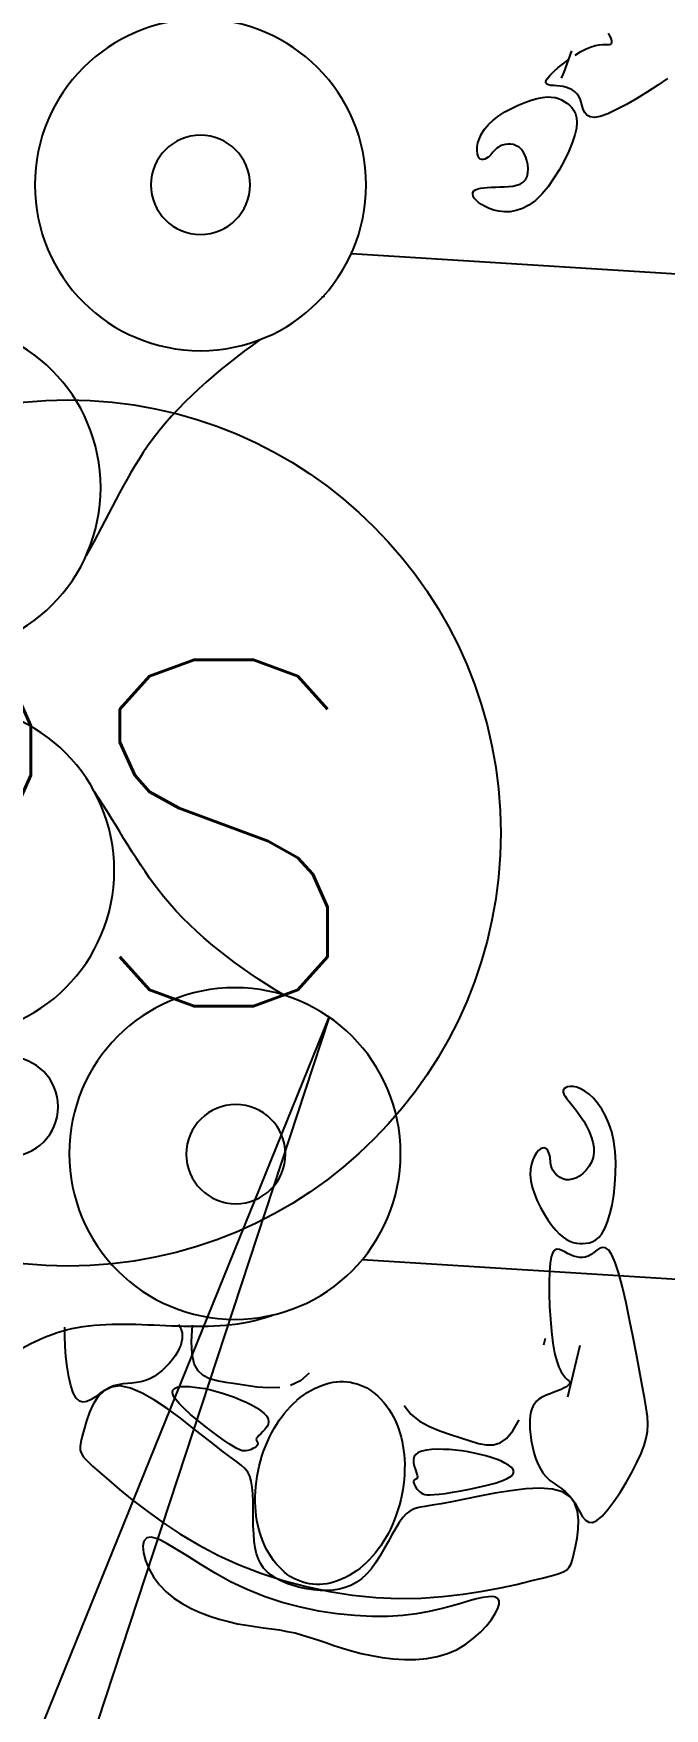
# Model space of a CAD drawing. Header units: metres. Extents: x -39 to 21688, y -24 to 9022.
# Drawn here: x 316.067 to 316.72, y 7.032 to 8.763 of the extents above; entities that cross this region are included whole.
import ezdxf
from ezdxf.enums import TextEntityAlignment as Align

# ---------------------------------------------------------------- set-up
doc = ezdxf.new("R2010")
doc.units = ezdxf.units.M
doc.header["$MEASUREMENT"] = 0
for name, color, linetype in [('AR-MOBILIRIO', 1, 'Continuous'), ('AR-PUERTAS', 2, 'Continuous'), ('AR-VENTANAS', 2, 'Continuous'), ('MOBILIARIO', 42, 'Continuous')]:
    doc.layers.add(name, color=color, linetype=linetype)
doc.styles.add('ROMANS', font='romans.shx', dxfattribs={"width": 0.75})

# ---------------------------------------------------------------- blocks, each defined once
blk = doc.blocks.new('A$C23125473')
at = {"layer": 'AR-MOBILIRIO'}
for p, q in [((2.2828, 3.201), (2.2928, 3.2036)), ((2.2928, 3.2036), (2.3034, 3.2059)), ((2.3034, 3.2059), (2.3145, 3.2078)), ((2.3145, 3.2078), (2.326, 3.2092)), ((2.326, 3.2092), (2.3376, 3.2099)), ((2.3376, 3.2099), (2.3492, 3.2098)), ((2.3492, 3.2098), (2.3607, 3.2089)), ((2.3607, 3.2089), (2.3717, 3.2069)), ((2.3717, 3.2069), (2.3822, 3.2038)), ((2.3822, 3.2038), (2.392, 3.1994)), ((2.2244, 3.1825), (2.2322, 3.1846)), ((2.2322, 3.1846), (2.2401, 3.187)), ((2.2401, 3.187), (2.248, 3.1897)), ((2.248, 3.1897), (2.2562, 3.1925)), ((2.2562, 3.1925), (2.2646, 3.1954)), ((2.2646, 3.1954), (2.2735, 3.1982)), ((2.2735, 3.1982), (2.2828, 3.201)), ((2.392, 3.1994), (2.401, 3.1941)), ((2.401, 3.1941), (2.4091, 3.188)), ((2.4091, 3.188), (2.4163, 3.1816)), ((2.1362, 3.1652), (2.146, 3.1683)), ((2.146, 3.1683), (2.1557, 3.1708)), ((2.1557, 3.1708), (2.1651, 3.1729)), ((2.1651, 3.1729), (2.1742, 3.1745)), ((2.1742, 3.1745), (2.183, 3.1759)), ((2.183, 3.1759), (2.1917, 3.1771)), ((2.1917, 3.1771), (2.2001, 3.1782)), ((2.2001, 3.1782), (2.2083, 3.1794)), ((2.2083, 3.1794), (2.2164, 3.1808)), ((2.2164, 3.1808), (2.2244, 3.1825)), ((2.4163, 3.1816), (2.4225, 3.175)), ((2.4225, 3.175), (2.4275, 3.1685)), ((2.4275, 3.1685), (2.4314, 3.1625)), ((2.0992, 3.1464), (2.1078, 3.1521)), ((2.1078, 3.1521), (2.117, 3.1572)), ((2.117, 3.1572), (2.1265, 3.1615)), ((2.1265, 3.1615), (2.1362, 3.1652)), ((2.2111, 3.1509), (2.1926, 3.1449)), ((2.23, 3.1559), (2.2111, 3.1509)), ((2.249, 3.1598), (2.23, 3.1559)), ((2.2677, 3.1627), (2.249, 3.1598)), ((2.2861, 3.1646), (2.2677, 3.1627)), ((2.3037, 3.1655), (2.2861, 3.1646)), ((2.3204, 3.1654), (2.3037, 3.1655)), ((2.3358, 3.1644), (2.3204, 3.1654)), ((2.3501, 3.1626), (2.3358, 3.1644)), ((2.3632, 3.1603), (2.3501, 3.1626)), ((2.3751, 3.1576), (2.3632, 3.1603)), ((2.3859, 3.1547), (2.3751, 3.1576)), ((2.3957, 3.1519), (2.3859, 3.1547)), ((2.4044, 3.1494), (2.3957, 3.1519)), ((2.412, 3.1473), (2.4044, 3.1494)), ((2.4314, 3.1625), (2.4341, 3.1573)), ((2.4341, 3.1573), (2.4355, 3.1529)), ((2.4356, 3.1496), (2.4345, 3.1472)), ((2.4355, 3.1529), (2.4356, 3.1496)), ((2.0782, 3.1245), (2.0842, 3.1326)), ((2.0842, 3.1326), (2.0913, 3.1399)), ((2.0913, 3.1399), (2.0992, 3.1464)), ((2.1748, 3.1377), (2.1578, 3.1295)), ((2.1926, 3.1449), (2.1748, 3.1377)), ((2.2123, 3.1283), (2.2359, 3.1346)), ((2.2225, 3.1336), (2.216, 3.1314)), ((2.2293, 3.1354), (2.2225, 3.1336)), ((2.2364, 3.1369), (2.2293, 3.1354)), ((2.2359, 3.1346), (2.2599, 3.1397)), ((2.2435, 3.1379), (2.2364, 3.1369)), ((2.2505, 3.1385), (2.2435, 3.1379)), ((2.2574, 3.1386), (2.2505, 3.1385)), ((2.264, 3.1382), (2.2574, 3.1386)), ((2.2599, 3.1397), (2.2839, 3.1435)), ((2.2703, 3.1372), (2.264, 3.1382)), ((2.2764, 3.1356), (2.2703, 3.1372)), ((2.2822, 3.1333), (2.2764, 3.1356)), ((2.2877, 3.1303), (2.2822, 3.1333)), ((2.2839, 3.1435), (2.3079, 3.1459)), ((2.3079, 3.1459), (2.3315, 3.1469)), ((2.3315, 3.1469), (2.3547, 3.1465)), ((2.3547, 3.1465), (2.377, 3.1449)), ((2.377, 3.1449), (2.3984, 3.1425)), ((2.3984, 3.1425), (2.4184, 3.1394)), ((2.4187, 3.1458), (2.412, 3.1473)), ((2.4184, 3.1394), (2.4368, 3.1359)), ((2.4243, 3.145), (2.4187, 3.1458)), ((2.4288, 3.1449), (2.4243, 3.145)), ((2.4322, 3.1456), (2.4288, 3.1449)), ((2.4345, 3.1472), (2.4322, 3.1456)), ((2.4368, 3.1359), (2.4534, 3.1323)), ((2.4534, 3.1323), (2.4678, 3.1288)), ((2.0699, 3.1076), (2.0734, 3.116)), ((2.0734, 3.116), (2.0782, 3.1245)), ((2.1418, 3.1207), (2.1271, 3.1118)), ((2.1578, 3.1295), (2.1418, 3.1207)), ((2.1667, 3.1121), (2.1892, 3.1208)), ((2.1919, 3.1154), (2.189, 3.1111)), ((2.1892, 3.1208), (2.2123, 3.1283)), ((2.1955, 3.1193), (2.1919, 3.1154)), ((2.1996, 3.1228), (2.1955, 3.1193)), ((2.2045, 3.1259), (2.1996, 3.1228)), ((2.2099, 3.1288), (2.2045, 3.1259)), ((2.216, 3.1314), (2.2099, 3.1288)), ((2.293, 3.1266), (2.2877, 3.1303)), ((2.2981, 3.122), (2.293, 3.1266)), ((2.303, 3.1165), (2.2981, 3.122)), ((2.3076, 3.1102), (2.303, 3.1165)), ((2.4678, 3.1288), (2.4798, 3.1258)), ((2.4798, 3.1258), (2.4893, 3.1233)), ((2.4893, 3.1233), (2.4964, 3.1213)), ((2.4964, 3.1213), (2.5017, 3.1193)), ((2.5017, 3.1193), (2.5054, 3.1172)), ((2.5054, 3.1172), (2.508, 3.1145)), ((2.0671, 3.0929), (2.0677, 3.0998)), ((2.0677, 3.0998), (2.0699, 3.1076)), ((2.1136, 3.1033), (2.1016, 3.0958)), ((2.1271, 3.1118), (2.1136, 3.1033)), ((2.1247, 3.0916), (2.1452, 3.1024)), ((2.1452, 3.1024), (2.1667, 3.1121)), ((2.1847, 3.1007), (2.1833, 3.0945)), ((2.1866, 3.1062), (2.1847, 3.1007)), ((2.189, 3.1111), (2.1866, 3.1062)), ((2.3121, 3.1032), (2.3076, 3.1102)), ((2.3164, 3.0958), (2.3121, 3.1032)), ((2.508, 3.1145), (2.5098, 3.1111)), ((2.5098, 3.1111), (2.5112, 3.1065)), ((2.5112, 3.1065), (2.5127, 3.1006)), ((2.5127, 3.1006), (2.5144, 3.0932)), ((2.0682, 3.0876), (2.0671, 3.0929)), ((2.0711, 3.0843), (2.0682, 3.0876)), ((2.0758, 3.0834), (2.0711, 3.0843)), ((2.0826, 3.0853), (2.0758, 3.0834)), ((2.0912, 3.0896), (2.0826, 3.0853)), ((2.1016, 3.0958), (2.0912, 3.0896)), ((2.1055, 3.08), (2.1247, 3.0916)), ((2.1823, 3.0877), (2.1817, 3.08)), ((2.1833, 3.0945), (2.1823, 3.0877)), ((2.3206, 3.0883), (2.3164, 3.0958)), ((2.3246, 3.081), (2.3206, 3.0883)), ((2.3285, 3.0742), (2.3246, 3.081)), ((2.5144, 3.0932), (2.5161, 3.0846)), ((2.5161, 3.0846), (2.5173, 3.0753)), ((2.0711, 3.0564), (2.0876, 3.0682)), ((2.0876, 3.0682), (2.1055, 3.08)), ((2.1812, 3.0635), (2.1811, 3.055)), ((2.1813, 3.0719), (2.1812, 3.0635)), ((2.1817, 3.08), (2.1813, 3.0719)), ((2.3322, 3.0682), (2.3285, 3.0742)), ((2.3359, 3.0631), (2.3322, 3.0682)), ((2.3394, 3.0593), (2.3359, 3.0631)), ((2.5176, 3.0659), (2.5166, 3.0568)), ((2.5173, 3.0753), (2.5176, 3.0659)), ((2.5218, 3.0625), (2.5248, 3.0659)), ((2.5248, 3.0659), (2.5281, 3.068)), ((2.5281, 3.068), (2.532, 3.0683)), ((2.532, 3.0683), (2.5366, 3.0663)), ((2.5366, 3.0663), (2.5419, 3.0618)), ((2.0562, 3.0449), (2.0711, 3.0564)), ((2.181, 3.0467), (2.1807, 3.0389)), ((2.1811, 3.055), (2.181, 3.0467)), ((2.3432, 3.0565), (2.3394, 3.0593)), ((2.3475, 3.0544), (2.3432, 3.0565)), ((2.3526, 3.053), (2.3475, 3.0544)), ((2.3587, 3.0517), (2.3526, 3.053)), ((2.3663, 3.0505), (2.3587, 3.0517)), ((2.3755, 3.049), (2.3663, 3.0505)), ((2.3867, 3.047), (2.3755, 3.049)), ((2.4001, 3.0443), (2.3867, 3.047)), ((2.5138, 3.0486), (2.5088, 3.0417)), ((2.5106, 3.0436), (2.5136, 3.0482)), ((2.5136, 3.0482), (2.5164, 3.0532)), ((2.5166, 3.0568), (2.5138, 3.0486)), ((2.5164, 3.0532), (2.5191, 3.0581)), ((2.5191, 3.0581), (2.5218, 3.0625)), ((2.5419, 3.0618), (2.5479, 3.0551)), ((2.5479, 3.0551), (2.5542, 3.0468)), ((2.5542, 3.0468), (2.5606, 3.0373)), ((2.0318, 3.0246), (2.0431, 3.0342)), ((2.0431, 3.0342), (2.0562, 3.0449)), ((2.1801, 3.0318), (2.1792, 3.0257)), ((2.1807, 3.0389), (2.1801, 3.0318)), ((2.3473, 3.0279), (2.3478, 3.0293)), ((2.3478, 3.0293), (2.3486, 3.0308)), ((2.3486, 3.0308), (2.3496, 3.0324)), ((2.3496, 3.0324), (2.3508, 3.0339)), ((2.3508, 3.0339), (2.352, 3.0353)), ((2.352, 3.0353), (2.3534, 3.0367)), ((2.3534, 3.0367), (2.3548, 3.0378)), ((2.3548, 3.0378), (2.3565, 3.0386)), ((2.3565, 3.0386), (2.3585, 3.0393)), ((2.3585, 3.0393), (2.3611, 3.0397)), ((2.3611, 3.0397), (2.3643, 3.0398)), ((2.3643, 3.0398), (2.3684, 3.0396)), ((2.3684, 3.0396), (2.3735, 3.0391)), ((2.3735, 3.0391), (2.3799, 3.0383)), ((2.3799, 3.0383), (2.3874, 3.0371)), ((2.3874, 3.0371), (2.3959, 3.0357)), ((2.3959, 3.0357), (2.4049, 3.0339)), ((2.415, 3.0412), (2.4001, 3.0443)), ((2.4049, 3.0339), (2.4141, 3.032)), ((2.4141, 3.032), (2.423, 3.0299)), ((2.4309, 3.0382), (2.415, 3.0412)), ((2.423, 3.0299), (2.4312, 3.0277)), ((2.4471, 3.0355), (2.4309, 3.0382)), ((2.4629, 3.0336), (2.4471, 3.0355)), ((2.4776, 3.0329), (2.4629, 3.0336)), ((2.4906, 3.0338), (2.4776, 3.0329)), ((2.5011, 3.0366), (2.4906, 3.0338)), ((2.4919, 3.0279), (2.4958, 3.0306)), ((2.4958, 3.0306), (2.4998, 3.0334)), ((2.4998, 3.0334), (2.5036, 3.0363)), ((2.5088, 3.0417), (2.5011, 3.0366)), ((2.5036, 3.0363), (2.5073, 3.0397)), ((2.5073, 3.0397), (2.5106, 3.0436)), ((2.5606, 3.0373), (2.5668, 3.027)), ((2.0151, 3.01), (2.0224, 3.0165)), ((2.0224, 3.0165), (2.0318, 3.0246)), ((2.1727, 3.0127), (2.1689, 3.0091)), ((2.1756, 3.0164), (2.1727, 3.0127)), ((2.1777, 3.0206), (2.1756, 3.0164)), ((2.1792, 3.0257), (2.1777, 3.0206)), ((2.347, 3.0267), (2.3473, 3.0279)), ((2.347, 3.0257), (2.347, 3.0267)), ((2.3474, 3.025), (2.347, 3.0257)), ((2.348, 3.0245), (2.3474, 3.025)), ((2.3474, 3.009), (2.3483, 3.012)), ((2.3487, 3.0241), (2.348, 3.0245)), ((2.3483, 3.012), (2.3492, 3.0149)), ((2.3495, 3.0236), (2.3487, 3.0241)), ((2.3492, 3.0149), (2.3501, 3.0174)), ((2.3502, 3.0231), (2.3495, 3.0236)), ((2.3501, 3.0174), (2.3508, 3.0195)), ((2.3507, 3.0223), (2.3502, 3.0231)), ((2.3509, 3.0211), (2.3507, 3.0223)), ((2.3508, 3.0195), (2.3509, 3.0211)), ((2.4312, 3.0277), (2.4383, 3.0253)), ((2.4383, 3.0253), (2.4439, 3.023)), ((2.4439, 3.023), (2.4478, 3.0206)), ((2.448, 3.0112), (2.4451, 3.009)), ((2.4478, 3.0206), (2.45, 3.0182)), ((2.4499, 3.0135), (2.448, 3.0112)), ((2.4506, 3.0158), (2.4499, 3.0135)), ((2.45, 3.0182), (2.4506, 3.0158)), ((2.4755, 3.0077), (2.4781, 3.013)), ((2.4781, 3.013), (2.481, 3.0177)), ((2.481, 3.0177), (2.4844, 3.0216)), ((2.4844, 3.0216), (2.488, 3.0249)), ((2.488, 3.0249), (2.4919, 3.0279)), ((2.5668, 3.027), (2.5727, 3.0166)), ((2.5727, 3.0166), (2.5779, 3.0065)), ((2.0024, 2.9937), (2.0035, 2.9972)), ((2.0024, 2.9898), (2.0024, 2.9937)), ((2.0035, 2.9972), (2.0059, 3.0008)), ((2.0059, 3.0008), (2.0097, 3.005)), ((2.0097, 3.005), (2.0151, 3.01)), ((2.1502, 2.9952), (2.1411, 2.9883)), ((2.1578, 3.0007), (2.1502, 2.9952)), ((2.1639, 3.0052), (2.1578, 3.0007)), ((2.1689, 3.0091), (2.1639, 3.0052)), ((2.1698, 2.9942), (2.1673, 2.9934)), ((2.1719, 2.9945), (2.1698, 2.9942)), ((2.1737, 2.9945), (2.1719, 2.9945)), ((2.1755, 2.9941), (2.1737, 2.9945)), ((2.1773, 2.9936), (2.1755, 2.9941)), ((2.1791, 2.9929), (2.1773, 2.9936)), ((2.3468, 3.006), (2.3474, 3.009)), ((2.3468, 3.003), (2.3468, 3.006)), ((2.3475, 3.0003), (2.3468, 3.003)), ((2.3492, 2.998), (2.3475, 3.0003)), ((2.3519, 2.9961), (2.3492, 2.998)), ((2.3557, 2.9946), (2.3519, 2.9961)), ((2.3602, 2.9936), (2.3557, 2.9946)), ((2.3655, 2.993), (2.3602, 2.9936)), ((2.3905, 2.9937), (2.384, 2.9931)), ((2.397, 2.9945), (2.3905, 2.9937)), ((2.4034, 2.9955), (2.397, 2.9945)), ((2.4097, 2.9966), (2.4034, 2.9955)), ((2.4158, 2.998), (2.4097, 2.9966)), ((2.4216, 2.9995), (2.4158, 2.998)), ((2.4271, 3.0011), (2.4216, 2.9995)), ((2.4323, 3.0029), (2.4271, 3.0011)), ((2.4371, 3.0048), (2.4323, 3.0029)), ((2.4414, 3.0069), (2.4371, 3.0048)), ((2.4451, 3.009), (2.4414, 3.0069)), ((2.4699, 2.9898), (2.4714, 2.9959)), ((2.4714, 2.9959), (2.4732, 3.002)), ((2.4732, 3.002), (2.4755, 3.0077)), ((2.5779, 3.0065), (2.5822, 2.9971)), ((2.5822, 2.9971), (2.5854, 2.9888)), ((2.0031, 2.9851), (2.0024, 2.9898)), ((2.0045, 2.9792), (2.0031, 2.9851)), ((2.0063, 2.9718), (2.0045, 2.9792)), ((2.1304, 2.9799), (2.1185, 2.9704)), ((2.1411, 2.9883), (2.1304, 2.9799)), ((2.145, 2.9792), (2.138, 2.974)), ((2.1512, 2.9836), (2.145, 2.9792)), ((2.1564, 2.9872), (2.1512, 2.9836)), ((2.1608, 2.99), (2.1564, 2.9872)), ((2.1644, 2.992), (2.1608, 2.99)), ((2.1673, 2.9934), (2.1644, 2.992)), ((2.1808, 2.992), (2.1791, 2.9929)), ((2.1824, 2.9911), (2.1808, 2.992)), ((2.1838, 2.9901), (2.1824, 2.9911)), ((2.1849, 2.9891), (2.1838, 2.9901)), ((2.1844, 2.9825), (2.1845, 2.9835)), ((2.1847, 2.9814), (2.1844, 2.9825)), ((2.1845, 2.9835), (2.1849, 2.9843)), ((2.1856, 2.9801), (2.1847, 2.9814)), ((2.1857, 2.9881), (2.1849, 2.9891)), ((2.1849, 2.9843), (2.1853, 2.985)), ((2.1853, 2.985), (2.1858, 2.9857)), ((2.1871, 2.9784), (2.1856, 2.9801)), ((2.1861, 2.9873), (2.1857, 2.9881)), ((2.1858, 2.9857), (2.1861, 2.9865)), ((2.1861, 2.9865), (2.1861, 2.9873)), ((2.189, 2.9766), (2.1871, 2.9784)), ((2.1912, 2.9745), (2.189, 2.9766)), ((2.3713, 2.9927), (2.3655, 2.993)), ((2.3775, 2.9928), (2.3713, 2.9927)), ((2.3743, 2.9737), (2.3853, 2.9774)), ((2.384, 2.9931), (2.3775, 2.9928)), ((2.3853, 2.9774), (2.3958, 2.9808)), ((2.3958, 2.9808), (2.4054, 2.984)), ((2.4054, 2.984), (2.4142, 2.9867)), ((2.4142, 2.9867), (2.4222, 2.9883)), ((2.4222, 2.9883), (2.4296, 2.9883)), ((2.4296, 2.9883), (2.4365, 2.9862)), ((2.4365, 2.9862), (2.4432, 2.9815)), ((2.4432, 2.9815), (2.4497, 2.9737)), ((2.4673, 2.972), (2.4679, 2.9776)), ((2.4679, 2.9776), (2.4687, 2.9836)), ((2.4687, 2.9836), (2.4699, 2.9898)), ((2.5854, 2.9888), (2.5876, 2.9814)), ((2.5876, 2.9814), (2.5888, 2.9742)), ((2.0087, 2.9633), (2.0063, 2.9718)), ((2.0118, 2.9545), (2.0087, 2.9633)), ((2.1057, 2.9604), (2.0924, 2.9507)), ((2.1185, 2.9704), (2.1057, 2.9604)), ((2.1235, 2.9626), (2.1165, 2.9567)), ((2.1308, 2.9684), (2.1235, 2.9626)), ((2.138, 2.974), (2.1308, 2.9684)), ((2.1933, 2.9722), (2.1912, 2.9745)), ((2.1952, 2.9697), (2.1933, 2.9722)), ((2.1966, 2.9671), (2.1952, 2.9697)), ((2.1952, 2.9586), (2.1967, 2.9615)), ((2.1971, 2.9644), (2.1966, 2.9671)), ((2.1967, 2.9615), (2.1971, 2.9644)), ((2.3443, 2.9565), (2.3532, 2.9636)), ((2.3532, 2.9636), (2.3634, 2.9692)), ((2.3634, 2.9692), (2.3743, 2.9737)), ((2.4497, 2.9737), (2.4562, 2.9623)), ((2.4671, 2.9668), (2.4673, 2.972)), ((2.4671, 2.9622), (2.4671, 2.9668)), ((2.4675, 2.958), (2.4671, 2.9622)), ((2.5887, 2.959), (2.5875, 2.95)), ((2.5891, 2.9669), (2.5887, 2.959)), ((2.5888, 2.9742), (2.5891, 2.9669)), ((2.0016, 2.9431), (1.9982, 2.94)), ((2.0053, 2.944), (2.0016, 2.9431)), ((2.0093, 2.9433), (2.0053, 2.944)), ((2.0135, 2.9413), (2.0093, 2.9433)), ((2.0158, 2.946), (2.0118, 2.9545)), ((2.0208, 2.9383), (2.0158, 2.946)), ((2.0792, 2.9419), (2.0664, 2.9346)), ((2.0924, 2.9507), (2.0792, 2.9419)), ((2.1049, 2.9457), (2.1009, 2.941)), ((2.1102, 2.951), (2.1049, 2.9457)), ((2.1165, 2.9567), (2.1102, 2.951)), ((2.1679, 2.9415), (2.1738, 2.9441)), ((2.1738, 2.9441), (2.1794, 2.9469)), ((2.1794, 2.9469), (2.1844, 2.9497)), ((2.1844, 2.9497), (2.1889, 2.9527)), ((2.1889, 2.9527), (2.1925, 2.9556)), ((2.1925, 2.9556), (2.1952, 2.9586)), ((2.3373, 2.9476), (2.3443, 2.9565)), ((2.4682, 2.9542), (2.4675, 2.958)), ((2.4692, 2.9509), (2.4682, 2.9542)), ((2.4706, 2.9479), (2.4692, 2.9509)), ((2.4722, 2.9453), (2.4706, 2.9479)), ((2.4742, 2.943), (2.4722, 2.9453)), ((2.4766, 2.941), (2.4742, 2.943)), ((2.5875, 2.95), (2.5857, 2.9394)), ((1.9927, 2.927), (1.9905, 2.9179)), ((1.9952, 2.9345), (1.9927, 2.927)), ((1.9982, 2.94), (1.9952, 2.9345)), ((2.018, 2.9385), (2.0135, 2.9413)), ((2.0226, 2.9352), (2.018, 2.9385)), ((2.027, 2.9322), (2.0208, 2.9383)), ((2.0273, 2.932), (2.0226, 2.9352)), ((2.0346, 2.9284), (2.027, 2.9322)), ((2.0321, 2.9292), (2.0273, 2.932)), ((2.0369, 2.9273), (2.0321, 2.9292)), ((2.0438, 2.9273), (2.0346, 2.9284)), ((2.0416, 2.926), (2.0369, 2.9273)), ((2.0464, 2.9252), (2.0416, 2.926)), ((2.0544, 2.9296), (2.0438, 2.9273)), ((2.0511, 2.9247), (2.0464, 2.9252)), ((2.0558, 2.9243), (2.0511, 2.9247)), ((2.0664, 2.9346), (2.0544, 2.9296)), ((2.0986, 2.9371), (2.0977, 2.934)), ((2.0977, 2.934), (2.0982, 2.9316)), ((2.0982, 2.9316), (2.0999, 2.9299)), ((2.1009, 2.941), (2.0986, 2.9371)), ((2.0999, 2.9299), (2.1027, 2.9287)), ((2.1027, 2.9287), (2.1062, 2.928)), ((2.1062, 2.928), (2.1105, 2.9278)), ((2.1105, 2.9278), (2.1152, 2.9279)), ((2.1152, 2.9279), (2.1204, 2.9284)), ((2.1204, 2.9284), (2.1258, 2.9291)), ((2.1258, 2.9291), (2.1315, 2.9301)), ((2.1315, 2.9301), (2.1373, 2.9314)), ((2.1373, 2.9314), (2.1434, 2.933)), ((2.1434, 2.933), (2.1495, 2.9348)), ((2.1495, 2.9348), (2.1557, 2.9368)), ((2.1629, 2.9252), (2.1529, 2.9237)), ((2.1557, 2.9368), (2.1618, 2.939)), ((2.1618, 2.939), (2.1679, 2.9415)), ((2.1738, 2.9269), (2.1629, 2.9252)), ((2.1854, 2.9285), (2.1738, 2.9269)), ((2.1971, 2.9294), (2.1854, 2.9285)), ((2.2087, 2.929), (2.1971, 2.9294)), ((2.2301, 2.922), (2.2198, 2.9268)), ((2.4792, 2.9393), (2.4766, 2.941)), ((2.4821, 2.9378), (2.4792, 2.9393)), ((2.485, 2.9365), (2.4821, 2.9378)), ((2.4881, 2.9353), (2.485, 2.9365)), ((2.4912, 2.9341), (2.4881, 2.9353)), ((2.4942, 2.9331), (2.4912, 2.9341)), ((2.497, 2.932), (2.4942, 2.9331)), ((2.4997, 2.9308), (2.497, 2.932)), ((2.5021, 2.9297), (2.4997, 2.9308)), ((2.5042, 2.9285), (2.5021, 2.9297)), ((2.506, 2.9273), (2.5042, 2.9285)), ((2.5073, 2.9262), (2.506, 2.9273)), ((2.5066, 2.9387), (2.5194, 2.8852)), ((2.5081, 2.925), (2.5073, 2.9262)), ((2.5084, 2.9239), (2.5081, 2.925)), ((2.5834, 2.9267), (2.5806, 2.9117)), ((2.5857, 2.9394), (2.5834, 2.9267)), ((1.9888, 2.9077), (1.9876, 2.897)), ((1.9905, 2.9179), (1.9888, 2.9077)), ((2.0605, 2.9238), (2.0558, 2.9243)), ((2.0651, 2.923), (2.0605, 2.9238)), ((2.0697, 2.9217), (2.0651, 2.923)), ((2.0742, 2.9199), (2.0697, 2.9217)), ((2.0787, 2.9174), (2.0742, 2.9199)), ((2.083, 2.9145), (2.0787, 2.9174)), ((2.0871, 2.9112), (2.083, 2.9145)), ((2.0909, 2.9076), (2.0871, 2.9112)), ((2.0945, 2.9038), (2.0909, 2.9076)), ((2.1242, 2.9116), (2.1203, 2.9044)), ((2.1294, 2.9166), (2.1242, 2.9116)), ((2.136, 2.9199), (2.1294, 2.9166)), ((2.1439, 2.9221), (2.136, 2.9199)), ((2.1529, 2.9237), (2.1439, 2.9221)), ((2.2391, 2.9142), (2.2301, 2.922)), ((2.495, 2.9016), (2.4972, 2.908)), ((2.4972, 2.908), (2.4996, 2.9128)), ((2.4996, 2.9128), (2.5019, 2.9163)), ((2.5019, 2.9163), (2.504, 2.9188)), ((2.504, 2.9188), (2.5058, 2.9206)), ((2.5058, 2.9206), (2.5073, 2.9218)), ((2.5073, 2.9218), (2.5082, 2.9228)), ((2.5082, 2.9228), (2.5084, 2.9239)), ((2.5806, 2.9117), (2.5774, 2.8949)), ((1.9876, 2.897), (1.9868, 2.8862)), ((2.0977, 2.8999), (2.0945, 2.9038)), ((2.1005, 2.8961), (2.0977, 2.8999)), ((2.1028, 2.8924), (2.1005, 2.8961)), ((2.1047, 2.8887), (2.1028, 2.8924)), ((2.1181, 2.8945), (2.1174, 2.8813)), ((2.1203, 2.9044), (2.1181, 2.8945)), ((2.491, 2.883), (2.4928, 2.8933)), ((2.4928, 2.8933), (2.495, 2.9016)), ((2.5774, 2.8949), (2.574, 2.8771)), ((1.9868, 2.8862), (1.9865, 2.8759)), ((1.9865, 2.8759), (1.9866, 2.8665)), ((2.1062, 2.8852), (2.1047, 2.8887)), ((2.1072, 2.8818), (2.1062, 2.8852)), ((2.1078, 2.8785), (2.1072, 2.8818)), ((2.1076, 2.8723), (2.1079, 2.8754)), ((2.1079, 2.8754), (2.1078, 2.8785)), ((2.1174, 2.8813), (2.1185, 2.8646)), ((2.4817, 2.8847), (2.4833, 2.878)), ((2.4895, 2.8712), (2.491, 2.883)), ((2.574, 2.8771), (2.5704, 2.8591)), ((2.1041, 2.8638), (2.1056, 2.8665)), ((2.1056, 2.8665), (2.1068, 2.8694)), ((2.1068, 2.8694), (2.1076, 2.8723)), ((2.4876, 2.8452), (2.4884, 2.8584)), ((2.4884, 2.8584), (2.4895, 2.8712)), ((2.5704, 2.8591), (2.5667, 2.8416)), ((2.4871, 2.8322), (2.4876, 2.8452)), ((2.5667, 2.8416), (2.5629, 2.8254)), ((2.4871, 2.82), (2.4871, 2.8322)), ((2.5629, 2.8254), (2.5591, 2.8112)), ((2.4874, 2.8092), (2.4871, 2.82)), ((2.4882, 2.8003), (2.4874, 2.8092)), ((2.5591, 2.8112), (2.5555, 2.7998)), ((2.4894, 2.7938), (2.4882, 2.8003)), ((2.491, 2.7895), (2.4894, 2.7938)), ((2.493, 2.787), (2.491, 2.7895)), ((2.4952, 2.786), (2.493, 2.787)), ((2.4977, 2.7863), (2.4952, 2.786)), ((2.5004, 2.7873), (2.4977, 2.7863)), ((2.5033, 2.7888), (2.5004, 2.7873)), ((2.5062, 2.7904), (2.5033, 2.7888)), ((2.5092, 2.7919), (2.5062, 2.7904)), ((2.5123, 2.7931), (2.5092, 2.7919)), ((2.5153, 2.794), (2.5123, 2.7931)), ((2.5184, 2.7945), (2.5153, 2.794)), ((2.5215, 2.7946), (2.5184, 2.7945)), ((2.5245, 2.7942), (2.5215, 2.7946)), ((2.5276, 2.7932), (2.5245, 2.7942)), ((2.5306, 2.7915), (2.5276, 2.7932)), ((2.5335, 2.7894), (2.5306, 2.7915)), ((2.5365, 2.787), (2.5335, 2.7894)), ((2.5394, 2.7851), (2.5365, 2.787)), ((2.5487, 2.7869), (2.5455, 2.7845)), ((2.552, 2.7919), (2.5487, 2.7869)), ((2.5555, 2.7998), (2.552, 2.7919)), ((2.4941, 2.7663), (2.498, 2.7704)), ((2.498, 2.7704), (2.5017, 2.7736)), ((2.5017, 2.7736), (2.5052, 2.776)), ((2.5052, 2.776), (2.5087, 2.7778)), ((2.5087, 2.7778), (2.5121, 2.779)), ((2.5121, 2.779), (2.5154, 2.7797)), ((2.5154, 2.7797), (2.5188, 2.7801)), ((2.5188, 2.7801), (2.5221, 2.7801)), ((2.5221, 2.7801), (2.5255, 2.7799)), ((2.5255, 2.7799), (2.5289, 2.7793)), ((2.5289, 2.7793), (2.5323, 2.7781)), ((2.5323, 2.7781), (2.5356, 2.7763)), ((2.5356, 2.7763), (2.5389, 2.7735)), ((2.5389, 2.7735), (2.542, 2.7696)), ((2.5424, 2.7841), (2.5394, 2.7851)), ((2.542, 2.7696), (2.5449, 2.7645)), ((2.5455, 2.7845), (2.5424, 2.7841)), ((2.4819, 2.7495), (2.4859, 2.7557)), ((2.4859, 2.7557), (2.49, 2.7614)), ((2.49, 2.7614), (2.4941, 2.7663)), ((2.5449, 2.7645), (2.5476, 2.7579)), ((2.5476, 2.7579), (2.55, 2.7498)), ((2.4719, 2.7289), (2.4748, 2.7359)), ((2.4748, 2.7359), (2.4782, 2.7428)), ((2.4782, 2.7428), (2.4819, 2.7495)), ((2.55, 2.7498), (2.5522, 2.7405)), ((2.5522, 2.7405), (2.5539, 2.7301)), ((2.4682, 2.7154), (2.4696, 2.722)), ((2.4696, 2.722), (2.4719, 2.7289)), ((2.5539, 2.7301), (2.5552, 2.7191)), ((2.5552, 2.7191), (2.5559, 2.7077)), ((2.4677, 2.7092), (2.4682, 2.7154)), ((2.4679, 2.7035), (2.4677, 2.7092)), ((2.4689, 2.6983), (2.4679, 2.7035)), ((2.4893, 2.7004), (2.4889, 2.6985)), ((2.49, 2.7023), (2.4893, 2.7004)), ((2.491, 2.7043), (2.49, 2.7023)), ((2.4924, 2.7064), (2.491, 2.7043)), ((2.4941, 2.7085), (2.4924, 2.7064)), ((2.4962, 2.7104), (2.4941, 2.7085)), ((2.4987, 2.7121), (2.4962, 2.7104)), ((2.5014, 2.7133), (2.4987, 2.7121)), ((2.5044, 2.7142), (2.5014, 2.7133)), ((2.5076, 2.7144), (2.5044, 2.7142)), ((2.5111, 2.7138), (2.5076, 2.7144)), ((2.5148, 2.7125), (2.5111, 2.7138)), ((2.5185, 2.7105), (2.5148, 2.7125)), ((2.5221, 2.7077), (2.5185, 2.7105)), ((2.5254, 2.7043), (2.5221, 2.7077)), ((2.5284, 2.7004), (2.5254, 2.7043)), ((2.5308, 2.696), (2.5284, 2.7004)), ((2.5559, 2.7077), (2.556, 2.6963)), ((2.4703, 2.6938), (2.4689, 2.6983)), ((2.4721, 2.6899), (2.4703, 2.6938)), ((2.4741, 2.6866), (2.4721, 2.6899)), ((2.4763, 2.6842), (2.4741, 2.6866)), ((2.4783, 2.6825), (2.4763, 2.6842)), ((2.4802, 2.6816), (2.4783, 2.6825)), ((2.4847, 2.6828), (2.4834, 2.6818)), ((2.4858, 2.6841), (2.4847, 2.6828)), ((2.4866, 2.6858), (2.4858, 2.6841)), ((2.4873, 2.6876), (2.4866, 2.6858)), ((2.4878, 2.6894), (2.4873, 2.6876)), ((2.4881, 2.6913), (2.4878, 2.6894)), ((2.4883, 2.6931), (2.4881, 2.6913)), ((2.4885, 2.6949), (2.4883, 2.6931)), ((2.4886, 2.6967), (2.4885, 2.6949)), ((2.4889, 2.6985), (2.4886, 2.6967)), ((2.5325, 2.6913), (2.5308, 2.696)), ((2.5334, 2.6862), (2.5325, 2.6913)), ((2.5333, 2.6809), (2.5334, 2.6862)), ((2.5554, 2.6852), (2.554, 2.6746)), ((2.556, 2.6963), (2.5554, 2.6852)), ((2.4819, 2.6814), (2.4802, 2.6816)), ((2.4834, 2.6818), (2.4819, 2.6814)), ((2.5285, 2.6644), (2.5307, 2.6699)), ((2.5307, 2.6699), (2.5324, 2.6754)), ((2.5324, 2.6754), (2.5333, 2.6809)), ((2.5519, 2.6649), (2.549, 2.6562)), ((2.554, 2.6746), (2.5519, 2.6649)), ((2.5165, 2.6445), (2.5197, 2.649)), ((2.5197, 2.649), (2.5229, 2.6538)), ((2.5229, 2.6538), (2.5258, 2.659)), ((2.5258, 2.659), (2.5285, 2.6644)), ((2.5455, 2.6483), (2.5416, 2.6413)), ((2.549, 2.6562), (2.5455, 2.6483)), ((2.5037, 2.6281), (2.5055, 2.6306)), ((2.5055, 2.6306), (2.5078, 2.6335)), ((2.5078, 2.6335), (2.5105, 2.6368)), ((2.5105, 2.6368), (2.5134, 2.6404)), ((2.5134, 2.6404), (2.5165, 2.6445)), ((2.5373, 2.6353), (2.5329, 2.6301)), ((2.5416, 2.6413), (2.5373, 2.6353)), ((2.5017, 2.6238), (2.5024, 2.6258)), ((2.5017, 2.6221), (2.5017, 2.6238)), ((2.5025, 2.6205), (2.5017, 2.6221)), ((2.5024, 2.6258), (2.5037, 2.6281)), ((2.504, 2.6192), (2.5025, 2.6205)), ((2.5061, 2.6183), (2.504, 2.6192)), ((2.5089, 2.6179), (2.5061, 2.6183)), ((2.5121, 2.618), (2.5089, 2.6179)), ((2.5157, 2.6188), (2.5121, 2.618)), ((2.5197, 2.6203), (2.5157, 2.6188)), ((2.5239, 2.6227), (2.5197, 2.6203)), ((2.5284, 2.6259), (2.5239, 2.6227)), ((2.5329, 2.6301), (2.5284, 2.6259)), ((2.4353, 1.7137), (2.43, 1.7125)), ((2.441, 1.7143), (2.4353, 1.7137)), ((2.447, 1.7142), (2.441, 1.7143)), ((2.4532, 1.7131), (2.447, 1.7142)), ((2.4597, 1.7109), (2.4532, 1.7131)), ((2.4085, 1.698), (2.4081, 1.696)), ((2.4081, 1.696), (2.4083, 1.6943)), ((2.4097, 1.7001), (2.4085, 1.698)), ((2.4116, 1.7023), (2.4097, 1.7001)), ((2.4141, 1.7046), (2.4116, 1.7023)), ((2.4172, 1.7068), (2.4141, 1.7046)), ((2.4209, 1.7089), (2.4172, 1.7068)), ((2.4252, 1.7108), (2.4209, 1.7089)), ((2.43, 1.7125), (2.4252, 1.7108)), ((2.4663, 1.7075), (2.4597, 1.7109)), ((2.4729, 1.7026), (2.4663, 1.7075)), ((2.4795, 1.6961), (2.4729, 1.7026)), ((2.486, 1.6884), (2.4795, 1.6961)), ((2.4083, 1.6943), (2.4093, 1.6928)), ((2.4093, 1.6928), (2.411, 1.6916)), ((2.411, 1.6916), (2.4133, 1.6907)), ((2.4133, 1.6907), (2.4162, 1.69)), ((2.4162, 1.69), (2.4195, 1.6895)), ((2.4195, 1.6895), (2.4232, 1.6891)), ((2.4232, 1.6891), (2.4273, 1.6888)), ((2.4273, 1.6888), (2.4316, 1.6887)), ((2.4316, 1.6887), (2.4361, 1.6886)), ((2.4361, 1.6886), (2.4407, 1.6885)), ((2.4407, 1.6885), (2.4452, 1.6883)), ((2.4452, 1.6883), (2.4495, 1.6878)), ((2.4495, 1.6878), (2.4535, 1.6869)), ((2.4535, 1.6869), (2.4572, 1.6856)), ((2.4572, 1.6856), (2.4602, 1.6838)), ((2.4602, 1.6838), (2.4626, 1.6812)), ((2.4626, 1.6812), (2.4643, 1.678)), ((2.4921, 1.6797), (2.486, 1.6884)), ((2.4979, 1.6705), (2.4921, 1.6797)), ((2.465, 1.6656), (2.4641, 1.6612)), ((2.4643, 1.678), (2.4652, 1.6742)), ((2.4654, 1.6699), (2.465, 1.6656)), ((2.4652, 1.6742), (2.4654, 1.6699)), ((2.503, 1.6611), (2.4979, 1.6705)), ((2.413, 1.6544), (2.4127, 1.6511)), ((2.4127, 1.6511), (2.4129, 1.6473)), ((2.4129, 1.6473), (2.4136, 1.6431)), ((2.4137, 1.657), (2.413, 1.6544)), ((2.4147, 1.6588), (2.4137, 1.657)), ((2.416, 1.6599), (2.4147, 1.6588)), ((2.4175, 1.6604), (2.416, 1.6599)), ((2.4191, 1.6603), (2.4175, 1.6604)), ((2.4208, 1.6599), (2.4191, 1.6603)), ((2.4224, 1.659), (2.4208, 1.6599)), ((2.424, 1.658), (2.4224, 1.659)), ((2.4255, 1.6567), (2.424, 1.658)), ((2.4268, 1.6554), (2.4255, 1.6567)), ((2.428, 1.654), (2.4268, 1.6554)), ((2.4291, 1.6526), (2.428, 1.654)), ((2.4303, 1.6512), (2.4291, 1.6526)), ((2.4316, 1.6499), (2.4303, 1.6512)), ((2.433, 1.6486), (2.4316, 1.6499)), ((2.4347, 1.6474), (2.433, 1.6486)), ((2.4366, 1.6463), (2.4347, 1.6474)), ((2.4389, 1.6454), (2.4366, 1.6463)), ((2.4416, 1.6447), (2.4389, 1.6454)), ((2.4444, 1.6444), (2.4416, 1.6447)), ((2.4473, 1.6444), (2.4444, 1.6444)), ((2.4503, 1.6449), (2.4473, 1.6444)), ((2.4532, 1.646), (2.4503, 1.6449)), ((2.456, 1.6477), (2.4532, 1.646)), ((2.4586, 1.6501), (2.456, 1.6477)), ((2.4608, 1.6532), (2.4586, 1.6501)), ((2.4627, 1.657), (2.4608, 1.6532)), ((2.4641, 1.6612), (2.4627, 1.657)), ((2.5075, 1.6518), (2.503, 1.6611)), ((2.5111, 1.6429), (2.5075, 1.6518)), ((2.4136, 1.6431), (2.4151, 1.6385)), ((2.4151, 1.6385), (2.4173, 1.6338)), ((2.4173, 1.6338), (2.4203, 1.629)), ((2.4203, 1.629), (2.4243, 1.6242)), ((2.5137, 1.6349), (2.5111, 1.6429)), ((2.5153, 1.628), (2.5137, 1.6349)), ((2.5158, 1.6221), (2.5153, 1.628)), ((2.4243, 1.6242), (2.4293, 1.6196)), ((2.4293, 1.6196), (2.435, 1.6152)), ((2.435, 1.6152), (2.4414, 1.6112)), ((2.4414, 1.6112), (2.4482, 1.6075)), ((2.5107, 1.6067), (2.5128, 1.6096)), ((2.5128, 1.6096), (2.5145, 1.613)), ((2.5145, 1.613), (2.5155, 1.6171)), ((2.5155, 1.6171), (2.5158, 1.6221)), ((2.524, 1.6118), (2.5224, 1.6085)), ((2.5262, 1.6145), (2.524, 1.6118)), ((2.5295, 1.6163), (2.5262, 1.6145)), ((2.534, 1.6168), (2.5295, 1.6163)), ((2.54, 1.6157), (2.534, 1.6168)), ((2.5477, 1.613), (2.54, 1.6157)), ((2.5569, 1.6087), (2.5477, 1.613)), ((2.4482, 1.6075), (2.4551, 1.6042)), ((2.4551, 1.6042), (2.462, 1.6013)), ((2.462, 1.6013), (2.4686, 1.599)), ((2.4686, 1.599), (2.4747, 1.5973)), ((2.4747, 1.5973), (2.4802, 1.5962)), ((2.4802, 1.5962), (2.4851, 1.5957)), ((2.4851, 1.5957), (2.4894, 1.5958)), ((2.4894, 1.5958), (2.4933, 1.5963)), ((2.4933, 1.5963), (2.4967, 1.5973)), ((2.4967, 1.5973), (2.4999, 1.5986)), ((2.4999, 1.5986), (2.5028, 1.6002)), ((2.5028, 1.6002), (2.5056, 1.6021)), ((2.5056, 1.6021), (2.5083, 1.6042)), ((2.5083, 1.6042), (2.5107, 1.6067)), ((2.5156, 1.592), (2.5134, 1.5899)), ((2.5175, 1.5946), (2.5156, 1.592)), ((2.5191, 1.5976), (2.5175, 1.5946)), ((2.5202, 1.6011), (2.5191, 1.5976)), ((2.5213, 1.6048), (2.5202, 1.6011)), ((2.5224, 1.6085), (2.5213, 1.6048)), ((2.567, 1.6033), (2.5569, 1.6087)), ((2.5778, 1.5971), (2.567, 1.6033)), ((2.5888, 1.5903), (2.5778, 1.5971)), ((2.4847, 1.5824), (2.4837, 1.5811)), ((2.4837, 1.5811), (2.4838, 1.5793)), ((2.4838, 1.5793), (2.4852, 1.5768)), ((2.4865, 1.5832), (2.4847, 1.5824)), ((2.4852, 1.5768), (2.4879, 1.5735)), ((2.4889, 1.5837), (2.4865, 1.5832)), ((2.4919, 1.584), (2.4889, 1.5837)), ((2.4951, 1.5842), (2.4919, 1.584)), ((2.4985, 1.5845), (2.4951, 1.5842)), ((2.5018, 1.585), (2.4985, 1.5845)), ((2.5022, 1.57), (2.4996, 1.5764)), ((2.505, 1.5858), (2.5018, 1.585)), ((2.508, 1.5868), (2.505, 1.5858)), ((2.5108, 1.5882), (2.508, 1.5868)), ((2.5134, 1.5899), (2.5108, 1.5882)), ((2.5995, 1.5834), (2.5888, 1.5903)), ((2.6096, 1.5767), (2.5995, 1.5834)), ((2.4879, 1.5735), (2.4917, 1.5696)), ((2.4917, 1.5696), (2.4965, 1.5654)), ((2.4965, 1.5654), (2.502, 1.561)), ((2.502, 1.561), (2.5078, 1.5566)), ((2.5102, 1.5481), (2.5022, 1.57)), ((2.5139, 1.5525), (2.5198, 1.5488)), ((2.5198, 1.5488), (2.5255, 1.5459)), ((2.5255, 1.5459), (2.5305, 1.5438)), ((2.5305, 1.5438), (2.5351, 1.5425)), ((2.5351, 1.5425), (2.539, 1.5418)), ((2.539, 1.5418), (2.5424, 1.5415)), ((2.5424, 1.5415), (2.5453, 1.5415)), ((2.5453, 1.5415), (2.5476, 1.5415)), ((2.5476, 1.5415), (2.5494, 1.5414)), ((2.5494, 1.5414), (2.5508, 1.5411)), ((2.5508, 1.5411), (2.5516, 1.5404)), ((2.5516, 1.5404), (2.552, 1.5393)), ((2.5497, 1.532), (2.5484, 1.5297)), ((2.5508, 1.5342), (2.5497, 1.532)), ((2.5515, 1.5362), (2.5508, 1.5342)), ((2.5519, 1.5379), (2.5515, 1.5362)), ((2.552, 1.5393), (2.5519, 1.5379))]:
    blk.add_line(p, q, dxfattribs=at)
blk.add_lwpolyline([(2.2827, 1.7573), (3.3963, 1.827), (3.3315, 2.8618), (2.2939, 2.7969)], dxfattribs=at)
for centre, radius in [((2.1623, 2.6872), 0.1713), ((2.1633, 2.6878), 0.0513), ((1.9283, 2.6388), 0.0513), ((1.8663, 2.3947), 0.1713), ((1.8522, 1.9993), 0.1713), ((2.1267, 1.6865), 0.1713), ((2.1267, 1.6865), 0.0513)]:
    blk.add_circle(centre, radius, dxfattribs=at)
for centre, radius, start, end in [((2.2484, 3.0783), 0.0541, 73.1001, 103.44), ((2.2685, 3.0574), 0.0831, 133.7798, 158.1525), ((2.2484, 3.0783), 0.0541, 103.44, 133.7798), ((2.24, 3.0505), 0.0831, 48.7274, 73.1001), ((2.2213, 3.0292), 0.1114, 29.7781, 48.7274), ((2.2948, 3.0468), 0.1114, 158.1525, 177.1018), ((2.1882, 3.0103), 0.1496, 13.44, 29.7781), ((2.3329, 3.0449), 0.1496, 177.1018, 193.44), ((2.1882, 3.0103), 0.1496, 357.1018, 13.44), ((2.3329, 3.0449), 0.1496, 193.44, 209.7781), ((2.2263, 3.0084), 0.1114, 338.1525, 357.1018), ((2.2998, 3.0259), 0.1114, 209.7781, 228.7274), ((2.2526, 2.9978), 0.0831, 313.7798, 338.1525), ((2.2811, 3.0046), 0.0831, 228.7274, 253.1001), ((2.2727, 2.9769), 0.0541, 253.1001, 283.44), ((2.2727, 2.9769), 0.0541, 283.44, 313.7798)]:
    blk.add_arc(centre, radius, start, end, dxfattribs=at)
for points, knots in [([(1.9168, 2.9051), (1.9392, 2.8888), (2.0182, 2.845), (2.1274, 2.8773), (2.1956, 2.8561), (2.2018, 2.8539)], [0.046601, 0.046601, 0.046601, 0.046601, 0.0900895, 0.1933687, 0.2037729, 0.2037729, 0.2037729, 0.2037729]), ([(2.2126, 2.5234), (2.1657, 2.4947), (2.0872, 2.4375), (2.0413, 2.3497), (2.0172, 2.3136)], [0.0412593, 0.0412593, 0.0412593, 0.0412593, 0.1268022, 0.1953195, 0.1953195, 0.1953195, 0.1953195]), ([(2.1885, 1.8463), (2.1438, 1.8783), (2.0695, 1.9409), (2.03, 2.0318), (2.0085, 2.0694)], [0.0412593, 0.0412593, 0.0412593, 0.0412593, 0.1268022, 0.1953195, 0.1953195, 0.1953195, 0.1953195])]:
    blk.add_open_spline(points, degree=3, knots=knots, dxfattribs=at)
blk.add_open_spline([(2.2548, 1.8013), (2.254, 1.8019), (2.2531, 1.8024), (2.2523, 1.803)], degree=3, dxfattribs=at)
blk = doc.blocks.new('PS SENSOR')
at = {"ltscale": 8}
blk.add_circle((0, 0), 20.419, dxfattribs=at)
at = {"ltscale": 8, "style": 'ROMANS'}
blk.add_text('PS', height=16.335, dxfattribs=at).set_placement((0, 0), align=Align.MIDDLE)

msp = doc.modelspace()

# ---------------------------------------------------------------- linework, layer by layer
at = {"layer": 'AR-VENTANAS'}
msp.add_lwpolyline([(341.27883, 8.39216), (333.26031, 7.05432), (331.39849, 2.71511), (331.95083, 1.84967), (326.17588, 6.98905), (320.28876, 7.3539), (314.44332, 2.98676), (316.37273, 7.74651), (314.46779, 1.95447), (313.35376, 0.83265), (311.1883, 8.0196)], dxfattribs=at)

# ---------------------------------------------------------------- block references
at = {"layer": 'AR-PUERTAS', "xscale": 0.02191086110359542, "yscale": 0.02191086110359542, "zscale": 0.02191086110359542}
msp.add_blockref('PS SENSOR', (316.10279, 7.93669), dxfattribs=at)
at = {"layer": 'MOBILIARIO', "xscale": -1, "rotation": 180}
msp.add_blockref('A$C23125473', (314.11309, 10.29274), dxfattribs=at)

doc.saveas('drawing.dxf')
